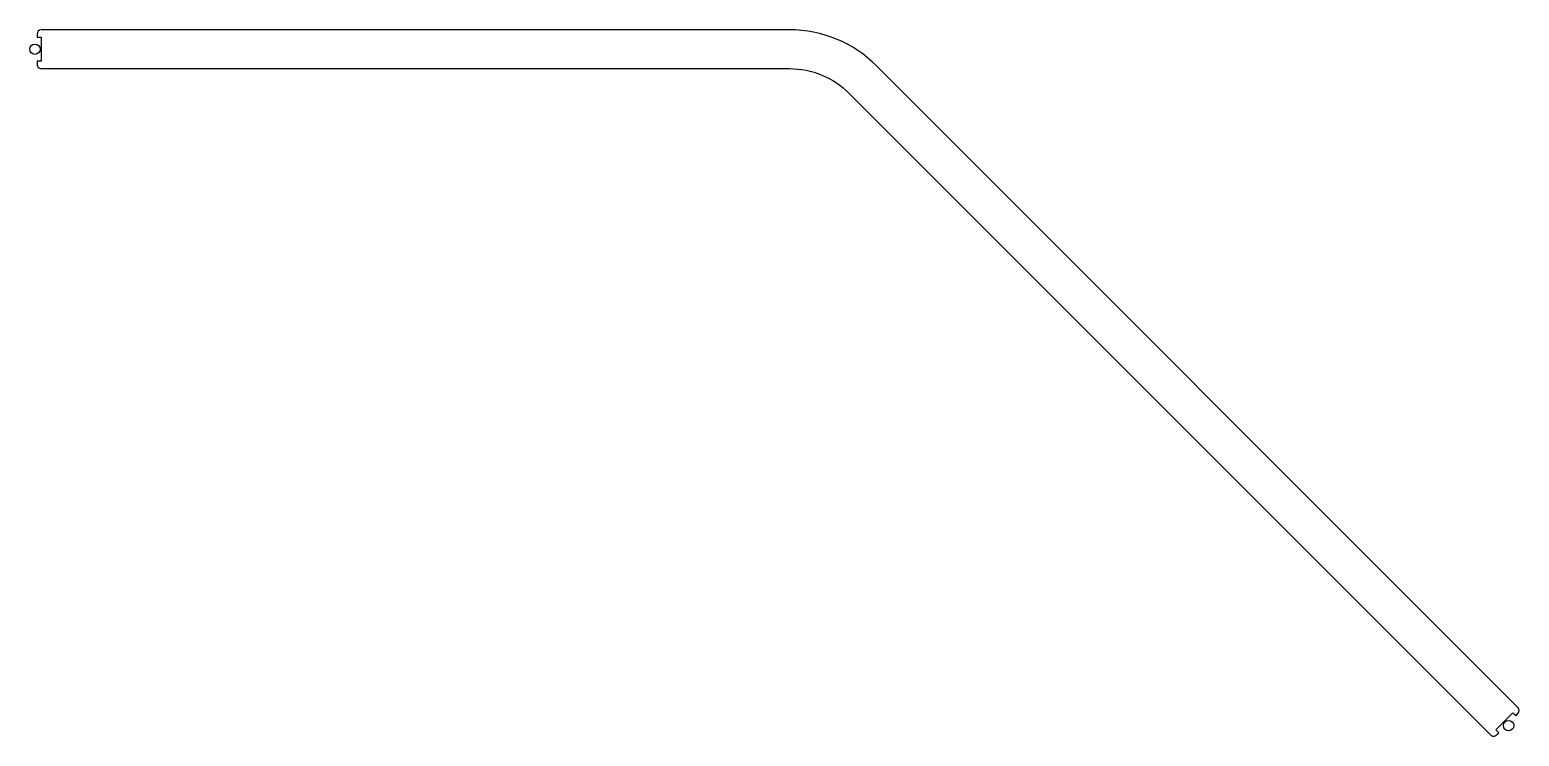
# Model space of a CAD drawing. Extents: x -0.01 to 1.43, y -0.66 to 0.02.
import ezdxf

# ---------------------------------------------------------------- set-up
doc = ezdxf.new("R2010")
doc.units = 0
doc.layers.add('135°', color=5, linetype='Continuous')

msp = doc.modelspace()

# ---------------------------------------------------------------- linework, layer by layer
msp.add_lwpolyline([(0.002, 0.0147), (0.002, 0.0116), (0.006, 0.0116), (0.006, -0.0116), (0.002, -0.0116), (0.002, -0.0147, 0.414214), (0.006, -0.0187), (0.7279, -0.0187, -0.198912), (0.7856, -0.0426), (1.4043, -0.6613, 0.414214), (1.41, -0.6613), (1.4121, -0.6591), (1.4093, -0.6563), (1.4257, -0.6399), (1.4285, -0.6427), (1.4307, -0.6405, 0.41421), (1.4307, -0.6348), (0.812, -0.0161, 0.198912), (0.7279, 0.0187), (0.006, 0.0187, 0.414213), (0.002, 0.0147, 1.000002)], format="xyb")
at = {"layer": '135°', "color": 251, "true_color": 0x636466}
for centre in [(0, 0), (1.4217, -0.6523)]:
    msp.add_circle(centre, 0.005, dxfattribs=at)

doc.saveas('drawing.dxf')
